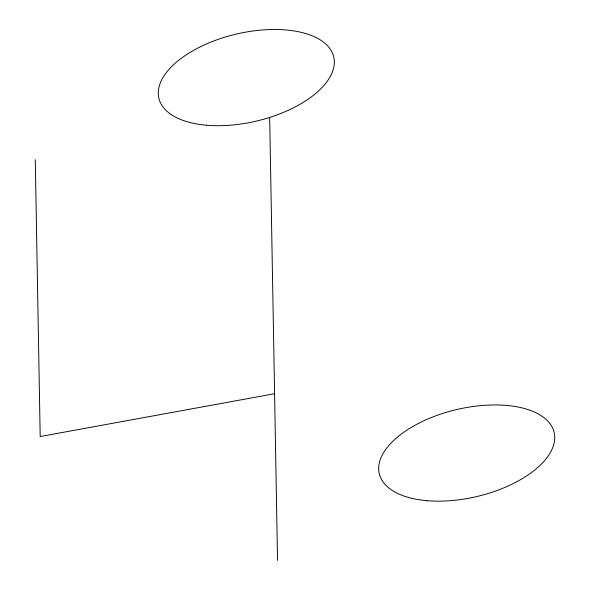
<?xml version="1.0" encoding="UTF-8"?>
<svg xmlns="http://www.w3.org/2000/svg" width="590" height="590" viewBox="0 0 590 590"><rect width="100%" height="100%" fill="white"/><g stroke="black" fill="none" stroke-linecap="round" stroke-linejoin="round"><path stroke-width="0.89" d="M274.586 393.714L40.194 436.519L35.282 159.684M269.682 117.417L277.543 560.5M426.917 500.689A89.835 44.648 -13.3 0 0 554.6 435.14A89.835 44.648 -13.3 0 0 418.598 423.347A89.835 44.648 -13.3 0 0 426.917 500.689M206.515 125.228A89.835 44.648 -13.3 0 0 334.198 59.679A89.835 44.648 -13.3 0 0 198.196 47.886A89.835 44.648 -13.3 0 0 206.515 125.228"/></g></svg>
